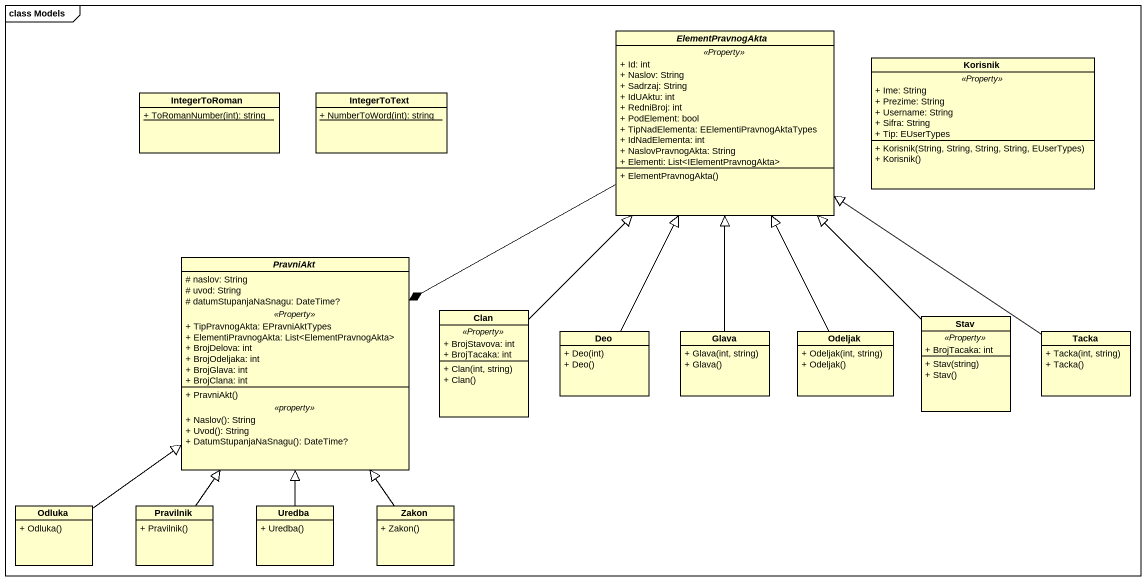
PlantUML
@startuml
mainframe class Models
hide circle
hide empty members
skinparam classAttributeIconSize 0
abstract class ElementPravnogAkta {
  .. <<Property>> ..
  + Id: int
  + Naslov: String
  + Sadrzaj: String
  + IdUAktu: int
  + RedniBroj: int
  + PodElement: bool
  + TipNadElementa: EElementiPravnogAktaTypes
  + IdNadElementa: int
  + NaslovPravnogAkta: String
  + Elementi: List<IElementPravnogAkta>
  --
  + ElementPravnogAkta()
}
class Korisnik {
  .. <<Property>> ..
  + Ime: String
  + Prezime: String
  + Username: String
  + Sifra: String
  + Tip: EUserTypes
  --
  + Korisnik(String, String, String, String, EUserTypes)
  + Korisnik()
}
class IntegerToRoman {
  {static} + ToRomanNumber(int): string
}
class IntegerToText {
  {static} + NumberToWord(int): string
}
abstract class PravniAkt {
  # naslov: String
  # uvod: String
  # datumStupanjaNaSnagu: DateTime?
  .. <<Property>> ..
  + TipPravnogAkta: EPravniAktTypes
  + ElementiPravnogAkta: List<ElementPravnogAkta>
  + BrojDelova: int
  + BrojOdeljaka: int
  + BrojGlava: int
  + BrojClana: int
  --
  + PravniAkt()
  .. <<property>> ..
  + Naslov(): String
  + Uvod(): String
  + DatumStupanjaNaSnagu(): DateTime?
}
class Clan {
  .. <<Property>> ..
  + BrojStavova: int
  + BrojTacaka: int
  --
  + Clan(int, string)
  + Clan()
}
class Deo {
  + Deo(int)
  + Deo()
}
class Glava {
  + Glava(int, string)
  + Glava()
}
class Odeljak {
  + Odeljak(int, string)
  + Odeljak()
}
class Stav {
  .. <<Property>> ..
  + BrojTacaka: int
  --
  + Stav(string)
  + Stav()
}
class Tacka {
  + Tacka(int, string)
  + Tacka()
}
class Odluka {
  + Odluka()
}
class Pravilnik {
  + Pravilnik()
}
class Uredba {
  + Uredba()
}
class Zakon {
  + Zakon()
}
ElementPravnogAkta -left-* PravniAkt
Clan -up-|> ElementPravnogAkta
Deo -up-|> ElementPravnogAkta
Glava -up-|> ElementPravnogAkta
Odeljak -up-|> ElementPravnogAkta
Stav -up-|> ElementPravnogAkta
Tacka -up-|> ElementPravnogAkta
Odluka -up-|> PravniAkt
Pravilnik -up-|> PravniAkt
Uredba -up-|> PravniAkt
Zakon -up-|> PravniAkt
@enduml
